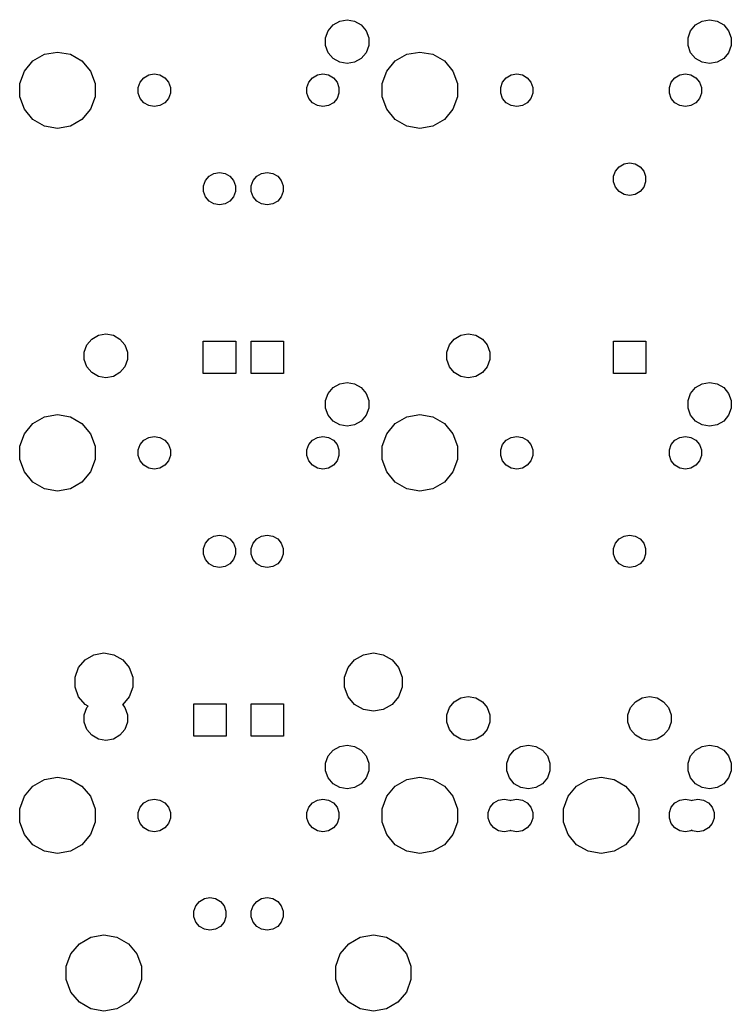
# Model space of a CAD drawing. Extents: x 16 to 275, y -108 to -10.
# Drawn here: x 134 to 171.3, y -108.3 to -56.3 of the extents above; entities that cross this region are included whole.
import ezdxf

# ---------------------------------------------------------------- set-up
doc = ezdxf.new("R2010")
doc.units = 0
doc.header["$MEASUREMENT"] = 0
doc.layers.add('BLACK', color=7, linetype='CONTINUOUS')

msp = doc.modelspace()

# ---------------------------------------------------------------- linework, layer by layer
at = {"layer": 'Black'}
for p, q in [((150.196, -56.8863), (150.452, -56.5811)), ((150.452, -56.5811), (150.798, -56.3818)), ((150.798, -56.3818), (151.19, -56.3126)), ((151.19, -56.3126), (151.582, -56.3818)), ((151.582, -56.3818), (151.928, -56.5811)), ((151.928, -56.5811), (152.184, -56.8863)), ((169.196, -56.8863), (169.452, -56.5811)), ((169.452, -56.5811), (169.798, -56.3818)), ((169.798, -56.3818), (170.19, -56.3126)), ((170.19, -56.3126), (170.582, -56.3818)), ((170.582, -56.3818), (170.928, -56.5811)), ((170.928, -56.5811), (171.184, -56.8863)), ((150.06, -57.2608), (150.196, -56.8863)), ((152.184, -56.8863), (152.32, -57.2608)), ((169.06, -57.2608), (169.196, -56.8863)), ((171.184, -56.8863), (171.32, -57.2608)), ((150.06, -57.6592), (150.06, -57.2608)), ((152.32, -57.2608), (152.32, -57.6592)), ((169.06, -57.6592), (169.06, -57.2608)), ((171.32, -57.2608), (171.32, -57.6592)), ((134.713, -58.4667), (135.315, -58.1192)), ((135.315, -58.1192), (136, -57.9985)), ((136, -57.9985), (136.685, -58.1192)), ((136.685, -58.1192), (137.287, -58.4667)), ((150.196, -58.0337), (150.06, -57.6592)), ((150.452, -58.3389), (150.196, -58.0337)), ((152.184, -58.0337), (151.928, -58.3389)), ((152.32, -57.6592), (152.184, -58.0337)), ((153.713, -58.4667), (154.315, -58.1192)), ((154.315, -58.1192), (155, -57.9985)), ((155, -57.9985), (155.685, -58.1192)), ((155.685, -58.1192), (156.287, -58.4667)), ((169.196, -58.0337), (169.06, -57.6592)), ((169.452, -58.3389), (169.196, -58.0337)), ((171.184, -58.0337), (170.928, -58.3389)), ((171.32, -57.6592), (171.184, -58.0337)), ((134.267, -58.9992), (134.713, -58.4667)), ((137.287, -58.4667), (137.733, -58.9992)), ((150.798, -58.5382), (150.452, -58.3389)), ((151.19, -58.6074), (150.798, -58.5382)), ((151.582, -58.5382), (151.19, -58.6074)), ((151.928, -58.3389), (151.582, -58.5382)), ((153.267, -58.9992), (153.713, -58.4667)), ((156.287, -58.4667), (156.733, -58.9992)), ((169.798, -58.5382), (169.452, -58.3389)), ((170.19, -58.6074), (169.798, -58.5382)), ((170.582, -58.5382), (170.19, -58.6074)), ((170.928, -58.3389), (170.582, -58.5382)), ((134.029, -59.6524), (134.267, -58.9992)), ((137.733, -58.9992), (137.971, -59.6524)), ((140.531, -59.3457), (140.788, -59.1974)), ((140.788, -59.1974), (141.08, -59.1458)), ((141.08, -59.1458), (141.372, -59.1974)), ((141.372, -59.1974), (141.629, -59.3457)), ((149.371, -59.3457), (149.628, -59.1974)), ((149.628, -59.1974), (149.92, -59.1458)), ((149.92, -59.1458), (150.212, -59.1974)), ((150.212, -59.1974), (150.469, -59.3457)), ((153.029, -59.6524), (153.267, -58.9992)), ((156.733, -58.9992), (156.971, -59.6524)), ((159.531, -59.3457), (159.788, -59.1974)), ((159.788, -59.1974), (160.08, -59.1458)), ((160.08, -59.1458), (160.372, -59.1974)), ((160.372, -59.1974), (160.629, -59.3457)), ((168.371, -59.3457), (168.628, -59.1974)), ((168.628, -59.1974), (168.92, -59.1458)), ((168.92, -59.1458), (169.212, -59.1974)), ((169.212, -59.1974), (169.469, -59.3457)), ((134.029, -60.3476), (134.029, -59.6524)), ((137.971, -59.6524), (137.971, -60.3476)), ((140.239, -59.8517), (140.34, -59.5729)), ((140.34, -59.5729), (140.531, -59.3457)), ((141.629, -59.3457), (141.82, -59.5729)), ((141.82, -59.5729), (141.921, -59.8517)), ((149.079, -59.8517), (149.18, -59.5729)), ((149.18, -59.5729), (149.371, -59.3457)), ((150.469, -59.3457), (150.66, -59.5729)), ((150.66, -59.5729), (150.761, -59.8517)), ((153.029, -60.3476), (153.029, -59.6524)), ((156.971, -59.6524), (156.971, -60.3476)), ((159.239, -59.8517), (159.34, -59.5729)), ((159.34, -59.5729), (159.531, -59.3457)), ((160.629, -59.3457), (160.82, -59.5729)), ((160.82, -59.5729), (160.921, -59.8517)), ((168.079, -59.8517), (168.18, -59.5729)), ((168.18, -59.5729), (168.371, -59.3457)), ((169.469, -59.3457), (169.66, -59.5729)), ((169.66, -59.5729), (169.761, -59.8517)), ((140.239, -60.1483), (140.239, -59.8517)), ((140.34, -60.4271), (140.239, -60.1483)), ((141.921, -60.1483), (141.82, -60.4271)), ((141.921, -59.8517), (141.921, -60.1483)), ((149.079, -60.1483), (149.079, -59.8517)), ((149.18, -60.4271), (149.079, -60.1483)), ((150.761, -60.1483), (150.66, -60.4271)), ((150.761, -59.8517), (150.761, -60.1483)), ((159.239, -60.1483), (159.239, -59.8517)), ((159.34, -60.4271), (159.239, -60.1483)), ((160.921, -60.1483), (160.82, -60.4271)), ((160.921, -59.8517), (160.921, -60.1483)), ((168.079, -60.1483), (168.079, -59.8517)), ((168.18, -60.4271), (168.079, -60.1483)), ((169.761, -60.1483), (169.66, -60.4271)), ((169.761, -59.8517), (169.761, -60.1483)), ((134.267, -61.0008), (134.029, -60.3476)), ((137.971, -60.3476), (137.733, -61.0008)), ((140.531, -60.6543), (140.34, -60.4271)), ((140.788, -60.8026), (140.531, -60.6543)), ((141.629, -60.6543), (141.372, -60.8026)), ((141.82, -60.4271), (141.629, -60.6543)), ((149.371, -60.6543), (149.18, -60.4271)), ((149.628, -60.8026), (149.371, -60.6543)), ((150.469, -60.6543), (150.212, -60.8026)), ((150.66, -60.4271), (150.469, -60.6543)), ((153.267, -61.0008), (153.029, -60.3476)), ((156.971, -60.3476), (156.733, -61.0008)), ((159.531, -60.6543), (159.34, -60.4271)), ((159.788, -60.8026), (159.531, -60.6543)), ((160.629, -60.6543), (160.372, -60.8026)), ((160.82, -60.4271), (160.629, -60.6543)), ((168.371, -60.6543), (168.18, -60.4271)), ((168.628, -60.8026), (168.371, -60.6543)), ((169.469, -60.6543), (169.212, -60.8026)), ((169.66, -60.4271), (169.469, -60.6543)), ((134.713, -61.5332), (134.267, -61.0008)), ((137.733, -61.0008), (137.287, -61.5332)), ((141.08, -60.8541), (140.788, -60.8026)), ((141.372, -60.8026), (141.08, -60.8541)), ((149.92, -60.8541), (149.628, -60.8026)), ((150.212, -60.8026), (149.92, -60.8541)), ((153.713, -61.5332), (153.267, -61.0008)), ((156.733, -61.0008), (156.287, -61.5332)), ((160.08, -60.8541), (159.788, -60.8026)), ((160.372, -60.8026), (160.08, -60.8541)), ((168.92, -60.8541), (168.628, -60.8026)), ((169.212, -60.8026), (168.92, -60.8541)), ((135.315, -61.8808), (134.713, -61.5332)), ((137.287, -61.5332), (136.685, -61.8808)), ((154.315, -61.8808), (153.713, -61.5332)), ((156.287, -61.5332), (155.685, -61.8808)), ((136, -62.0015), (135.315, -61.8808)), ((136.685, -61.8808), (136, -62.0015)), ((155, -62.0015), (154.315, -61.8808)), ((155.685, -61.8808), (155, -62.0015)), ((165.449, -64.0072), (165.706, -63.8591)), ((165.706, -63.8591), (165.997, -63.8076)), ((165.997, -63.8076), (166.289, -63.8591)), ((166.289, -63.8591), (166.546, -64.0072)), ((143.949, -64.5072), (144.206, -64.3591)), ((144.206, -64.3591), (144.497, -64.3076)), ((144.497, -64.3076), (144.789, -64.3591)), ((144.789, -64.3591), (145.046, -64.5072)), ((146.449, -64.5072), (146.706, -64.3591)), ((146.706, -64.3591), (146.997, -64.3076)), ((146.997, -64.3076), (147.289, -64.3591)), ((147.289, -64.3591), (147.546, -64.5072)), ((165.158, -64.5124), (165.259, -64.2341)), ((165.259, -64.2341), (165.449, -64.0072)), ((166.546, -64.0072), (166.736, -64.2341)), ((166.736, -64.2341), (166.837, -64.5124)), ((143.658, -65.0124), (143.759, -64.7341)), ((143.759, -64.7341), (143.949, -64.5072)), ((145.046, -64.5072), (145.236, -64.7341)), ((145.236, -64.7341), (145.337, -65.0124)), ((146.158, -65.0124), (146.259, -64.7341)), ((146.259, -64.7341), (146.449, -64.5072)), ((147.546, -64.5072), (147.736, -64.7341)), ((147.736, -64.7341), (147.837, -65.0124)), ((165.158, -64.8086), (165.158, -64.5124)), ((165.259, -65.087), (165.158, -64.8086)), ((166.837, -64.8086), (166.736, -65.087)), ((166.837, -64.5124), (166.837, -64.8086)), ((143.658, -65.3086), (143.658, -65.0124)), ((143.759, -65.587), (143.658, -65.3086)), ((145.337, -65.3086), (145.236, -65.587)), ((145.337, -65.0124), (145.337, -65.3086)), ((146.158, -65.3086), (146.158, -65.0124)), ((146.259, -65.587), (146.158, -65.3086)), ((147.837, -65.3086), (147.736, -65.587)), ((147.837, -65.0124), (147.837, -65.3086)), ((165.449, -65.3139), (165.259, -65.087)), ((165.706, -65.462), (165.449, -65.3139)), ((166.546, -65.3139), (166.289, -65.462)), ((166.736, -65.087), (166.546, -65.3139)), ((143.949, -65.8139), (143.759, -65.587)), ((144.206, -65.962), (143.949, -65.8139)), ((144.497, -66.0134), (144.206, -65.962)), ((144.789, -65.962), (144.497, -66.0134)), ((145.046, -65.8139), (144.789, -65.962)), ((145.236, -65.587), (145.046, -65.8139)), ((146.449, -65.8139), (146.259, -65.587)), ((146.706, -65.962), (146.449, -65.8139)), ((146.997, -66.0134), (146.706, -65.962)), ((147.289, -65.962), (146.997, -66.0134)), ((147.546, -65.8139), (147.289, -65.962)), ((147.736, -65.587), (147.546, -65.8139)), ((165.997, -65.5134), (165.706, -65.462)), ((166.289, -65.462), (165.997, -65.5134)), ((137.546, -73.3463), (137.802, -73.0411)), ((137.802, -73.0411), (138.148, -72.8418)), ((138.148, -72.8418), (138.54, -72.7726)), ((138.54, -72.7726), (138.932, -72.8418)), ((138.932, -72.8418), (139.278, -73.0411)), ((139.278, -73.0411), (139.534, -73.3463)), ((143.648, -74.8501), (143.648, -73.1509)), ((143.648, -73.1509), (145.347, -73.1509)), ((145.347, -73.1509), (145.347, -74.8501)), ((146.148, -74.8501), (146.148, -73.1509)), ((146.148, -73.1509), (147.847, -73.1509)), ((147.847, -73.1509), (147.847, -74.8501)), ((156.546, -73.3463), (156.802, -73.0411)), ((156.802, -73.0411), (157.148, -72.8418)), ((157.148, -72.8418), (157.54, -72.7726)), ((157.54, -72.7726), (157.932, -72.8418)), ((157.932, -72.8418), (158.278, -73.0411)), ((158.278, -73.0411), (158.534, -73.3463)), ((165.148, -74.8501), (165.148, -73.1509)), ((165.148, -73.1509), (166.847, -73.1509)), ((166.847, -73.1509), (166.847, -74.8501)), ((137.41, -73.7208), (137.546, -73.3463)), ((137.41, -74.1192), (137.41, -73.7208)), ((139.534, -73.3463), (139.67, -73.7208)), ((139.67, -73.7208), (139.67, -74.1192)), ((156.41, -73.7208), (156.546, -73.3463)), ((156.41, -74.1192), (156.41, -73.7208)), ((158.534, -73.3463), (158.67, -73.7208)), ((158.67, -73.7208), (158.67, -74.1192)), ((137.546, -74.4937), (137.41, -74.1192)), ((139.67, -74.1192), (139.534, -74.4937)), ((156.546, -74.4937), (156.41, -74.1192)), ((158.67, -74.1192), (158.534, -74.4937)), ((137.802, -74.7989), (137.546, -74.4937)), ((138.148, -74.9982), (137.802, -74.7989)), ((139.278, -74.7989), (138.932, -74.9982)), ((139.534, -74.4937), (139.278, -74.7989)), ((156.802, -74.7989), (156.546, -74.4937)), ((157.148, -74.9982), (156.802, -74.7989)), ((158.278, -74.7989), (157.932, -74.9982)), ((158.534, -74.4937), (158.278, -74.7989)), ((138.54, -75.0674), (138.148, -74.9982)), ((138.932, -74.9982), (138.54, -75.0674)), ((145.347, -74.8501), (143.648, -74.8501)), ((147.847, -74.8501), (146.148, -74.8501)), ((150.798, -75.3818), (151.19, -75.3126)), ((151.19, -75.3126), (151.582, -75.3818)), ((157.54, -75.0674), (157.148, -74.9982)), ((157.932, -74.9982), (157.54, -75.0674)), ((166.847, -74.8501), (165.148, -74.8501)), ((169.798, -75.3818), (170.19, -75.3126)), ((170.19, -75.3126), (170.582, -75.3818)), ((150.196, -75.8863), (150.452, -75.5811)), ((150.452, -75.5811), (150.798, -75.3818)), ((151.582, -75.3818), (151.928, -75.5811)), ((151.928, -75.5811), (152.184, -75.8863)), ((169.196, -75.8863), (169.452, -75.5811)), ((169.452, -75.5811), (169.798, -75.3818)), ((170.582, -75.3818), (170.928, -75.5811)), ((170.928, -75.5811), (171.184, -75.8863)), ((150.06, -76.2608), (150.196, -75.8863)), ((150.06, -76.6592), (150.06, -76.2608)), ((152.184, -75.8863), (152.32, -76.2608)), ((152.32, -76.2608), (152.32, -76.6592)), ((169.06, -76.2608), (169.196, -75.8863)), ((169.06, -76.6592), (169.06, -76.2608)), ((171.184, -75.8863), (171.32, -76.2608)), ((171.32, -76.2608), (171.32, -76.6592)), ((150.196, -77.0337), (150.06, -76.6592)), ((152.32, -76.6592), (152.184, -77.0337)), ((169.196, -77.0337), (169.06, -76.6592)), ((171.32, -76.6592), (171.184, -77.0337)), ((134.713, -77.4667), (135.315, -77.1192)), ((135.315, -77.1192), (136, -76.9985)), ((136, -76.9985), (136.685, -77.1192)), ((136.685, -77.1192), (137.287, -77.4667)), ((150.452, -77.3389), (150.196, -77.0337)), ((150.798, -77.5382), (150.452, -77.3389)), ((151.928, -77.3389), (151.582, -77.5382)), ((152.184, -77.0337), (151.928, -77.3389)), ((153.713, -77.4667), (154.315, -77.1192)), ((154.315, -77.1192), (155, -76.9985)), ((155, -76.9985), (155.685, -77.1192)), ((155.685, -77.1192), (156.287, -77.4667)), ((169.452, -77.3389), (169.196, -77.0337)), ((169.798, -77.5382), (169.452, -77.3389)), ((170.928, -77.3389), (170.582, -77.5382)), ((171.184, -77.0337), (170.928, -77.3389)), ((134.267, -77.9992), (134.713, -77.4667)), ((137.287, -77.4667), (137.733, -77.9992)), ((151.19, -77.6074), (150.798, -77.5382)), ((151.582, -77.5382), (151.19, -77.6074)), ((153.267, -77.9992), (153.713, -77.4667)), ((156.287, -77.4667), (156.733, -77.9992)), ((170.19, -77.6074), (169.798, -77.5382)), ((170.582, -77.5382), (170.19, -77.6074)), ((134.029, -78.6524), (134.267, -77.9992)), ((137.733, -77.9992), (137.971, -78.6524)), ((140.34, -78.5729), (140.531, -78.3457)), ((140.531, -78.3457), (140.788, -78.1974)), ((140.788, -78.1974), (141.08, -78.1458)), ((141.08, -78.1458), (141.372, -78.1974)), ((141.372, -78.1974), (141.629, -78.3457)), ((141.629, -78.3457), (141.82, -78.5729)), ((149.18, -78.5729), (149.371, -78.3457)), ((149.371, -78.3457), (149.628, -78.1974)), ((149.628, -78.1974), (149.92, -78.1458)), ((149.92, -78.1458), (150.212, -78.1974)), ((150.212, -78.1974), (150.469, -78.3457)), ((150.469, -78.3457), (150.66, -78.5729)), ((153.029, -78.6524), (153.267, -77.9992)), ((156.733, -77.9992), (156.971, -78.6524)), ((159.34, -78.5729), (159.531, -78.3457)), ((159.531, -78.3457), (159.788, -78.1974)), ((159.788, -78.1974), (160.08, -78.1458)), ((160.08, -78.1458), (160.372, -78.1974)), ((160.372, -78.1974), (160.629, -78.3457)), ((160.629, -78.3457), (160.82, -78.5729)), ((168.18, -78.5729), (168.371, -78.3457)), ((168.371, -78.3457), (168.628, -78.1974)), ((168.628, -78.1974), (168.92, -78.1458)), ((168.92, -78.1458), (169.212, -78.1974)), ((169.212, -78.1974), (169.469, -78.3457)), ((169.469, -78.3457), (169.66, -78.5729)), ((134.029, -79.3476), (134.029, -78.6524)), ((137.971, -78.6524), (137.971, -79.3476)), ((140.239, -78.8517), (140.34, -78.5729)), ((140.239, -79.1483), (140.239, -78.8517)), ((141.82, -78.5729), (141.921, -78.8517)), ((141.921, -78.8517), (141.921, -79.1483)), ((149.079, -78.8517), (149.18, -78.5729)), ((149.079, -79.1483), (149.079, -78.8517)), ((150.66, -78.5729), (150.761, -78.8517)), ((150.761, -78.8517), (150.761, -79.1483)), ((153.029, -79.3476), (153.029, -78.6524)), ((156.971, -78.6524), (156.971, -79.3476)), ((159.239, -78.8517), (159.34, -78.5729)), ((159.239, -79.1483), (159.239, -78.8517)), ((160.82, -78.5729), (160.921, -78.8517)), ((160.921, -78.8517), (160.921, -79.1483)), ((168.079, -78.8517), (168.18, -78.5729)), ((168.079, -79.1483), (168.079, -78.8517)), ((169.66, -78.5729), (169.761, -78.8517)), ((169.761, -78.8517), (169.761, -79.1483)), ((134.267, -80.0008), (134.029, -79.3476)), ((137.971, -79.3476), (137.733, -80.0008)), ((140.34, -79.4271), (140.239, -79.1483)), ((140.531, -79.6543), (140.34, -79.4271)), ((141.82, -79.4271), (141.629, -79.6543)), ((141.921, -79.1483), (141.82, -79.4271)), ((149.18, -79.4271), (149.079, -79.1483)), ((149.371, -79.6543), (149.18, -79.4271)), ((150.66, -79.4271), (150.469, -79.6543)), ((150.761, -79.1483), (150.66, -79.4271)), ((153.267, -80.0008), (153.029, -79.3476)), ((156.971, -79.3476), (156.733, -80.0008)), ((159.34, -79.4271), (159.239, -79.1483)), ((159.531, -79.6543), (159.34, -79.4271)), ((160.82, -79.4271), (160.629, -79.6543)), ((160.921, -79.1483), (160.82, -79.4271)), ((168.18, -79.4271), (168.079, -79.1483)), ((168.371, -79.6543), (168.18, -79.4271)), ((169.66, -79.4271), (169.469, -79.6543)), ((169.761, -79.1483), (169.66, -79.4271)), ((140.788, -79.8026), (140.531, -79.6543)), ((141.08, -79.8541), (140.788, -79.8026)), ((141.372, -79.8026), (141.08, -79.8541)), ((141.629, -79.6543), (141.372, -79.8026)), ((149.628, -79.8026), (149.371, -79.6543)), ((149.92, -79.8541), (149.628, -79.8026)), ((150.212, -79.8026), (149.92, -79.8541)), ((150.469, -79.6543), (150.212, -79.8026)), ((159.788, -79.8026), (159.531, -79.6543)), ((160.08, -79.8541), (159.788, -79.8026)), ((160.372, -79.8026), (160.08, -79.8541)), ((160.629, -79.6543), (160.372, -79.8026)), ((168.628, -79.8026), (168.371, -79.6543)), ((168.92, -79.8541), (168.628, -79.8026)), ((169.212, -79.8026), (168.92, -79.8541)), ((169.469, -79.6543), (169.212, -79.8026)), ((134.713, -80.5332), (134.267, -80.0008)), ((137.733, -80.0008), (137.287, -80.5332)), ((153.713, -80.5332), (153.267, -80.0008)), ((156.733, -80.0008), (156.287, -80.5332)), ((135.315, -80.8808), (134.713, -80.5332)), ((136, -81.0015), (135.315, -80.8808)), ((136.685, -80.8808), (136, -81.0015)), ((137.287, -80.5332), (136.685, -80.8808)), ((154.315, -80.8808), (153.713, -80.5332)), ((155, -81.0015), (154.315, -80.8808)), ((155.685, -80.8808), (155, -81.0015)), ((156.287, -80.5332), (155.685, -80.8808)), ((143.759, -83.7341), (143.949, -83.5072)), ((143.949, -83.5072), (144.206, -83.3591)), ((144.206, -83.3591), (144.497, -83.3076)), ((144.497, -83.3076), (144.789, -83.3591)), ((144.789, -83.3591), (145.046, -83.5072)), ((145.046, -83.5072), (145.236, -83.7341)), ((146.259, -83.7341), (146.449, -83.5072)), ((146.449, -83.5072), (146.706, -83.3591)), ((146.706, -83.3591), (146.997, -83.3076)), ((146.997, -83.3076), (147.289, -83.3591)), ((147.289, -83.3591), (147.546, -83.5072)), ((147.546, -83.5072), (147.736, -83.7341)), ((165.259, -83.7341), (165.449, -83.5072)), ((165.449, -83.5072), (165.706, -83.3591)), ((165.706, -83.3591), (165.997, -83.3076)), ((165.997, -83.3076), (166.289, -83.3591)), ((166.289, -83.3591), (166.546, -83.5072)), ((166.546, -83.5072), (166.736, -83.7341)), ((143.658, -84.0124), (143.759, -83.7341)), ((143.658, -84.3086), (143.658, -84.0124)), ((145.236, -83.7341), (145.337, -84.0124)), ((145.337, -84.0124), (145.337, -84.3086)), ((146.158, -84.0124), (146.259, -83.7341)), ((146.158, -84.3086), (146.158, -84.0124)), ((147.736, -83.7341), (147.837, -84.0124)), ((147.837, -84.0124), (147.837, -84.3086)), ((165.158, -84.0124), (165.259, -83.7341)), ((165.158, -84.3086), (165.158, -84.0124)), ((166.736, -83.7341), (166.837, -84.0124)), ((166.837, -84.0124), (166.837, -84.3086)), ((143.759, -84.587), (143.658, -84.3086)), ((143.949, -84.8139), (143.759, -84.587)), ((145.236, -84.587), (145.046, -84.8139)), ((145.337, -84.3086), (145.236, -84.587)), ((146.259, -84.587), (146.158, -84.3086)), ((146.449, -84.8139), (146.259, -84.587)), ((147.736, -84.587), (147.546, -84.8139)), ((147.837, -84.3086), (147.736, -84.587)), ((165.259, -84.587), (165.158, -84.3086)), ((165.449, -84.8139), (165.259, -84.587)), ((166.736, -84.587), (166.546, -84.8139)), ((166.837, -84.3086), (166.736, -84.587)), ((144.206, -84.962), (143.949, -84.8139)), ((144.497, -85.0134), (144.206, -84.962)), ((144.789, -84.962), (144.497, -85.0134)), ((145.046, -84.8139), (144.789, -84.962)), ((146.706, -84.962), (146.449, -84.8139)), ((146.997, -85.0134), (146.706, -84.962)), ((147.289, -84.962), (146.997, -85.0134)), ((147.546, -84.8139), (147.289, -84.962)), ((165.706, -84.962), (165.449, -84.8139)), ((165.997, -85.0134), (165.706, -84.962)), ((166.289, -84.962), (165.997, -85.0134)), ((166.546, -84.8139), (166.289, -84.962)), ((137.113, -90.2501), (137.455, -89.8431)), ((137.455, -89.8431), (137.915, -89.5774)), ((137.915, -89.5774), (138.438, -89.4852)), ((138.438, -89.4852), (138.961, -89.5774)), ((138.961, -89.5774), (139.421, -89.8431)), ((139.421, -89.8431), (139.763, -90.2501)), ((151.237, -90.2501), (151.579, -89.8431)), ((151.579, -89.8431), (152.039, -89.5774)), ((152.039, -89.5774), (152.562, -89.4852)), ((152.562, -89.4852), (153.085, -89.5774)), ((153.085, -89.5774), (153.545, -89.8431)), ((153.545, -89.8431), (153.887, -90.2501)), ((136.931, -90.7493), (137.113, -90.2501)), ((139.763, -90.2501), (139.945, -90.7493)), ((151.055, -90.7493), (151.237, -90.2501)), ((153.887, -90.2501), (154.069, -90.7493)), ((136.931, -91.2807), (136.931, -90.7493)), ((139.945, -90.7493), (139.945, -91.2807)), ((151.055, -91.2807), (151.055, -90.7493)), ((154.069, -90.7493), (154.069, -91.2807)), ((137.113, -91.7799), (136.931, -91.2807)), ((139.945, -91.2807), (139.763, -91.7799)), ((151.237, -91.7799), (151.055, -91.2807)), ((154.069, -91.2807), (153.887, -91.7799)), ((137.455, -92.1869), (137.113, -91.7799)), ((139.763, -91.7799), (139.421, -92.1869)), ((151.579, -92.1869), (151.237, -91.7799)), ((153.887, -91.7799), (153.545, -92.1869)), ((156.802, -92.0411), (157.148, -91.8418)), ((157.148, -91.8418), (157.54, -91.7726)), ((157.54, -91.7726), (157.932, -91.8418)), ((157.932, -91.8418), (158.278, -92.0411)), ((166.302, -92.0411), (166.648, -91.8418)), ((166.648, -91.8418), (167.04, -91.7726)), ((167.04, -91.7726), (167.432, -91.8418)), ((167.432, -91.8418), (167.778, -92.0411)), ((137.41, -92.7208), (137.546, -92.3463)), ((137.607, -92.2746), (137.455, -92.1869)), ((137.546, -92.3463), (137.607, -92.2746)), ((139.421, -92.1869), (139.407, -92.1953)), ((139.407, -92.1953), (139.534, -92.3463)), ((139.534, -92.3463), (139.67, -92.7208)), ((143.148, -93.8501), (143.148, -92.1509)), ((143.148, -92.1509), (144.847, -92.1509)), ((144.847, -92.1509), (144.847, -93.8501)), ((146.148, -93.8501), (146.148, -92.1509)), ((146.148, -92.1509), (147.847, -92.1509)), ((147.847, -92.1509), (147.847, -93.8501)), ((152.039, -92.4526), (151.579, -92.1869)), ((152.562, -92.5448), (152.039, -92.4526)), ((153.085, -92.4526), (152.562, -92.5448)), ((153.545, -92.1869), (153.085, -92.4526)), ((156.41, -92.7208), (156.546, -92.3463)), ((156.546, -92.3463), (156.802, -92.0411)), ((158.278, -92.0411), (158.534, -92.3463)), ((158.534, -92.3463), (158.67, -92.7208)), ((165.91, -92.7208), (166.046, -92.3463)), ((166.046, -92.3463), (166.302, -92.0411)), ((167.778, -92.0411), (168.034, -92.3463)), ((168.034, -92.3463), (168.17, -92.7208)), ((137.41, -93.1192), (137.41, -92.7208)), ((139.67, -92.7208), (139.67, -93.1192)), ((156.41, -93.1192), (156.41, -92.7208)), ((158.67, -92.7208), (158.67, -93.1192)), ((165.91, -93.1192), (165.91, -92.7208)), ((168.17, -92.7208), (168.17, -93.1192)), ((137.546, -93.4937), (137.41, -93.1192)), ((137.802, -93.7989), (137.546, -93.4937)), ((139.534, -93.4937), (139.278, -93.7989)), ((139.67, -93.1192), (139.534, -93.4937)), ((156.546, -93.4937), (156.41, -93.1192)), ((156.802, -93.7989), (156.546, -93.4937)), ((158.534, -93.4937), (158.278, -93.7989)), ((158.67, -93.1192), (158.534, -93.4937)), ((166.046, -93.4937), (165.91, -93.1192)), ((166.302, -93.7989), (166.046, -93.4937)), ((168.034, -93.4937), (167.778, -93.7989)), ((168.17, -93.1192), (168.034, -93.4937)), ((138.148, -93.9982), (137.802, -93.7989)), ((138.54, -94.0674), (138.148, -93.9982)), ((138.932, -93.9982), (138.54, -94.0674)), ((139.278, -93.7989), (138.932, -93.9982)), ((144.847, -93.8501), (143.148, -93.8501)), ((147.847, -93.8501), (146.148, -93.8501)), ((157.148, -93.9982), (156.802, -93.7989)), ((157.54, -94.0674), (157.148, -93.9982)), ((157.932, -93.9982), (157.54, -94.0674)), ((158.278, -93.7989), (157.932, -93.9982)), ((166.648, -93.9982), (166.302, -93.7989)), ((167.04, -94.0674), (166.648, -93.9982)), ((167.432, -93.9982), (167.04, -94.0674)), ((167.778, -93.7989), (167.432, -93.9982)), ((150.452, -94.5811), (150.798, -94.3818)), ((150.798, -94.3818), (151.19, -94.3126)), ((151.19, -94.3126), (151.582, -94.3818)), ((151.582, -94.3818), (151.928, -94.5811)), ((159.952, -94.5811), (160.298, -94.3818)), ((160.298, -94.3818), (160.69, -94.3126)), ((160.69, -94.3126), (161.082, -94.3818)), ((161.082, -94.3818), (161.428, -94.5811)), ((169.452, -94.5811), (169.798, -94.3818)), ((169.798, -94.3818), (170.19, -94.3126)), ((170.19, -94.3126), (170.582, -94.3818)), ((170.582, -94.3818), (170.928, -94.5811)), ((150.06, -95.2608), (150.196, -94.8863)), ((150.196, -94.8863), (150.452, -94.5811)), ((151.928, -94.5811), (152.184, -94.8863)), ((152.184, -94.8863), (152.32, -95.2608)), ((159.56, -95.2608), (159.696, -94.8863)), ((159.696, -94.8863), (159.952, -94.5811)), ((161.428, -94.5811), (161.684, -94.8863)), ((161.684, -94.8863), (161.82, -95.2608)), ((169.06, -95.2608), (169.196, -94.8863)), ((169.196, -94.8863), (169.452, -94.5811)), ((170.928, -94.5811), (171.184, -94.8863)), ((171.184, -94.8863), (171.32, -95.2608)), ((150.06, -95.6592), (150.06, -95.2608)), ((152.32, -95.2608), (152.32, -95.6592)), ((159.56, -95.6592), (159.56, -95.2608)), ((161.82, -95.2608), (161.82, -95.6592)), ((169.06, -95.6592), (169.06, -95.2608)), ((171.32, -95.2608), (171.32, -95.6592)), ((135.315, -96.1192), (136, -95.9985)), ((136, -95.9985), (136.685, -96.1192)), ((150.196, -96.0337), (150.06, -95.6592)), ((150.452, -96.3389), (150.196, -96.0337)), ((152.184, -96.0337), (151.928, -96.3389)), ((152.32, -95.6592), (152.184, -96.0337)), ((154.315, -96.1192), (155, -95.9985)), ((155, -95.9985), (155.685, -96.1192)), ((159.696, -96.0337), (159.56, -95.6592)), ((159.952, -96.3389), (159.696, -96.0337)), ((161.684, -96.0337), (161.428, -96.3389)), ((161.82, -95.6592), (161.684, -96.0337)), ((163.815, -96.1192), (164.5, -95.9985)), ((164.5, -95.9985), (165.185, -96.1192)), ((169.196, -96.0337), (169.06, -95.6592)), ((169.452, -96.3389), (169.196, -96.0337)), ((171.184, -96.0337), (170.928, -96.3389)), ((171.32, -95.6592), (171.184, -96.0337)), ((134.267, -96.9992), (134.713, -96.4667)), ((134.713, -96.4667), (135.315, -96.1192)), ((136.685, -96.1192), (137.287, -96.4667)), ((137.287, -96.4667), (137.733, -96.9992)), ((150.798, -96.5382), (150.452, -96.3389)), ((151.19, -96.6074), (150.798, -96.5382)), ((151.582, -96.5382), (151.19, -96.6074)), ((151.928, -96.3389), (151.582, -96.5382)), ((153.267, -96.9992), (153.713, -96.4667)), ((153.713, -96.4667), (154.315, -96.1192)), ((155.685, -96.1192), (156.287, -96.4667)), ((156.287, -96.4667), (156.733, -96.9992)), ((160.298, -96.5382), (159.952, -96.3389)), ((160.69, -96.6074), (160.298, -96.5382)), ((161.082, -96.5382), (160.69, -96.6074)), ((161.428, -96.3389), (161.082, -96.5382)), ((162.767, -96.9992), (163.213, -96.4667)), ((163.213, -96.4667), (163.815, -96.1192)), ((165.185, -96.1192), (165.787, -96.4667)), ((165.787, -96.4667), (166.233, -96.9992)), ((169.798, -96.5382), (169.452, -96.3389)), ((170.19, -96.6074), (169.798, -96.5382)), ((170.582, -96.5382), (170.19, -96.6074)), ((170.928, -96.3389), (170.582, -96.5382)), ((134.029, -97.6524), (134.267, -96.9992)), ((137.733, -96.9992), (137.971, -97.6524)), ((153.029, -97.6524), (153.267, -96.9992)), ((156.733, -96.9992), (156.971, -97.6524)), ((162.529, -97.6524), (162.767, -96.9992)), ((166.233, -96.9992), (166.471, -97.6524)), ((134.029, -98.3476), (134.029, -97.6524)), ((137.971, -97.6524), (137.971, -98.3476)), ((140.239, -97.8517), (140.34, -97.5729)), ((140.34, -97.5729), (140.531, -97.3457)), ((140.531, -97.3457), (140.788, -97.1974)), ((140.788, -97.1974), (141.08, -97.1458)), ((141.08, -97.1458), (141.372, -97.1974)), ((141.372, -97.1974), (141.629, -97.3457)), ((141.629, -97.3457), (141.82, -97.5729)), ((141.82, -97.5729), (141.921, -97.8517)), ((149.079, -97.8517), (149.18, -97.5729)), ((149.18, -97.5729), (149.371, -97.3457)), ((149.371, -97.3457), (149.628, -97.1974)), ((149.628, -97.1974), (149.92, -97.1458)), ((149.92, -97.1458), (150.212, -97.1974)), ((150.212, -97.1974), (150.469, -97.3457)), ((150.469, -97.3457), (150.66, -97.5729)), ((150.66, -97.5729), (150.761, -97.8517)), ((153.029, -98.3476), (153.029, -97.6524)), ((156.971, -97.6524), (156.971, -98.3476)), ((158.579, -97.8517), (158.68, -97.5729)), ((158.68, -97.5729), (158.871, -97.3457)), ((158.871, -97.3457), (159.128, -97.1974)), ((159.128, -97.1974), (159.42, -97.1458)), ((159.42, -97.1458), (159.712, -97.1974)), ((159.712, -97.1974), (159.75, -97.2192)), ((159.75, -97.2192), (159.788, -97.1974)), ((159.788, -97.1974), (160.08, -97.1458)), ((160.08, -97.1458), (160.372, -97.1974)), ((160.372, -97.1974), (160.629, -97.3457)), ((160.629, -97.3457), (160.82, -97.5729)), ((160.82, -97.5729), (160.921, -97.8517)), ((162.529, -98.3476), (162.529, -97.6524)), ((166.471, -97.6524), (166.471, -98.3476)), ((168.079, -97.8517), (168.18, -97.5729)), ((168.18, -97.5729), (168.371, -97.3457)), ((168.371, -97.3457), (168.628, -97.1974)), ((168.628, -97.1974), (168.92, -97.1458)), ((168.92, -97.1458), (169.212, -97.1974)), ((169.212, -97.1974), (169.25, -97.2192)), ((169.25, -97.2192), (169.288, -97.1974)), ((169.288, -97.1974), (169.58, -97.1458)), ((169.58, -97.1458), (169.872, -97.1974)), ((169.872, -97.1974), (170.129, -97.3457)), ((170.129, -97.3457), (170.32, -97.5729)), ((170.32, -97.5729), (170.421, -97.8517)), ((140.239, -98.1483), (140.239, -97.8517)), ((140.34, -98.4271), (140.239, -98.1483)), ((141.921, -98.1483), (141.82, -98.4271)), ((141.921, -97.8517), (141.921, -98.1483)), ((149.079, -98.1483), (149.079, -97.8517)), ((149.18, -98.4271), (149.079, -98.1483)), ((150.761, -98.1483), (150.66, -98.4271)), ((150.761, -97.8517), (150.761, -98.1483)), ((158.579, -98.1483), (158.579, -97.8517)), ((158.68, -98.4271), (158.579, -98.1483)), ((160.921, -98.1483), (160.82, -98.4271)), ((160.921, -97.8517), (160.921, -98.1483)), ((168.079, -98.1483), (168.079, -97.8517)), ((168.18, -98.4271), (168.079, -98.1483)), ((170.421, -98.1483), (170.32, -98.4271)), ((170.421, -97.8517), (170.421, -98.1483)), ((134.267, -99.0008), (134.029, -98.3476)), ((137.971, -98.3476), (137.733, -99.0008)), ((140.531, -98.6543), (140.34, -98.4271)), ((140.788, -98.8026), (140.531, -98.6543)), ((141.629, -98.6543), (141.372, -98.8026)), ((141.82, -98.4271), (141.629, -98.6543)), ((149.371, -98.6543), (149.18, -98.4271)), ((149.628, -98.8026), (149.371, -98.6543)), ((150.469, -98.6543), (150.212, -98.8026)), ((150.66, -98.4271), (150.469, -98.6543)), ((153.267, -99.0008), (153.029, -98.3476)), ((156.971, -98.3476), (156.733, -99.0008)), ((158.871, -98.6543), (158.68, -98.4271)), ((159.128, -98.8026), (158.871, -98.6543)), ((160.629, -98.6543), (160.372, -98.8026)), ((160.82, -98.4271), (160.629, -98.6543)), ((162.767, -99.0008), (162.529, -98.3476)), ((166.471, -98.3476), (166.233, -99.0008)), ((168.371, -98.6543), (168.18, -98.4271)), ((168.628, -98.8026), (168.371, -98.6543)), ((170.129, -98.6543), (169.872, -98.8026)), ((170.32, -98.4271), (170.129, -98.6543)), ((134.713, -99.5332), (134.267, -99.0008)), ((137.733, -99.0008), (137.287, -99.5332)), ((141.08, -98.8541), (140.788, -98.8026)), ((141.372, -98.8026), (141.08, -98.8541)), ((149.92, -98.8541), (149.628, -98.8026)), ((150.212, -98.8026), (149.92, -98.8541)), ((153.713, -99.5332), (153.267, -99.0008)), ((156.733, -99.0008), (156.287, -99.5332)), ((159.42, -98.8541), (159.128, -98.8026)), ((159.712, -98.8026), (159.42, -98.8541)), ((159.75, -98.7808), (159.712, -98.8026)), ((159.788, -98.8026), (159.75, -98.7808)), ((160.08, -98.8541), (159.788, -98.8026)), ((160.372, -98.8026), (160.08, -98.8541)), ((163.213, -99.5332), (162.767, -99.0008)), ((166.233, -99.0008), (165.787, -99.5332)), ((168.92, -98.8541), (168.628, -98.8026)), ((169.212, -98.8026), (168.92, -98.8541)), ((169.25, -98.7808), (169.212, -98.8026)), ((169.288, -98.8026), (169.25, -98.7808)), ((169.58, -98.8541), (169.288, -98.8026)), ((169.872, -98.8026), (169.58, -98.8541)), ((135.315, -99.8808), (134.713, -99.5332)), ((137.287, -99.5332), (136.685, -99.8808)), ((154.315, -99.8808), (153.713, -99.5332)), ((156.287, -99.5332), (155.685, -99.8808)), ((163.815, -99.8808), (163.213, -99.5332)), ((165.787, -99.5332), (165.185, -99.8808)), ((136, -100.002), (135.315, -99.8808)), ((136.685, -99.8808), (136, -100.002)), ((155, -100.002), (154.315, -99.8808)), ((155.685, -99.8808), (155, -100.002)), ((164.5, -100.002), (163.815, -99.8808)), ((165.185, -99.8808), (164.5, -100.002)), ((143.706, -102.359), (143.997, -102.308)), ((143.997, -102.308), (144.289, -102.359)), ((146.706, -102.359), (146.997, -102.308)), ((146.997, -102.308), (147.289, -102.359)), ((143.158, -103.012), (143.259, -102.734)), ((143.259, -102.734), (143.449, -102.507)), ((143.449, -102.507), (143.706, -102.359)), ((144.289, -102.359), (144.546, -102.507)), ((144.546, -102.507), (144.736, -102.734)), ((144.736, -102.734), (144.837, -103.012)), ((146.158, -103.012), (146.259, -102.734)), ((146.259, -102.734), (146.449, -102.507)), ((146.449, -102.507), (146.706, -102.359)), ((147.289, -102.359), (147.546, -102.507)), ((147.546, -102.507), (147.736, -102.734)), ((147.736, -102.734), (147.837, -103.012)), ((143.158, -103.309), (143.158, -103.012)), ((143.259, -103.587), (143.158, -103.309)), ((144.837, -103.309), (144.736, -103.587)), ((144.837, -103.012), (144.837, -103.309)), ((146.158, -103.309), (146.158, -103.012)), ((146.259, -103.587), (146.158, -103.309)), ((147.837, -103.309), (147.736, -103.587)), ((147.837, -103.012), (147.837, -103.309)), ((143.449, -103.814), (143.259, -103.587)), ((143.706, -103.962), (143.449, -103.814)), ((144.546, -103.814), (144.289, -103.962)), ((144.736, -103.587), (144.546, -103.814)), ((146.449, -103.814), (146.259, -103.587)), ((146.706, -103.962), (146.449, -103.814)), ((147.546, -103.814), (147.289, -103.962)), ((147.736, -103.587), (147.546, -103.814)), ((137.151, -104.722), (137.753, -104.374)), ((137.753, -104.374), (138.438, -104.253)), ((138.438, -104.253), (139.123, -104.374)), ((139.123, -104.374), (139.725, -104.722)), ((143.997, -104.013), (143.706, -103.962)), ((144.289, -103.962), (143.997, -104.013)), ((146.997, -104.013), (146.706, -103.962)), ((147.289, -103.962), (146.997, -104.013)), ((151.275, -104.722), (151.877, -104.374)), ((151.877, -104.374), (152.562, -104.253)), ((152.562, -104.253), (153.247, -104.374)), ((153.247, -104.374), (153.849, -104.722)), ((136.705, -105.254), (137.151, -104.722)), ((139.725, -104.722), (140.171, -105.254)), ((150.829, -105.254), (151.275, -104.722)), ((153.849, -104.722), (154.295, -105.254)), ((136.467, -105.907), (136.705, -105.254)), ((140.171, -105.254), (140.409, -105.907)), ((150.591, -105.907), (150.829, -105.254)), ((154.295, -105.254), (154.533, -105.907)), ((136.467, -106.603), (136.467, -105.907)), ((140.409, -105.907), (140.409, -106.603)), ((150.591, -106.603), (150.591, -105.907)), ((154.533, -105.907), (154.533, -106.603)), ((136.705, -107.256), (136.467, -106.603)), ((140.409, -106.603), (140.171, -107.256)), ((150.829, -107.256), (150.591, -106.603)), ((154.533, -106.603), (154.295, -107.256)), ((137.151, -107.788), (136.705, -107.256)), ((140.171, -107.256), (139.725, -107.788)), ((151.275, -107.788), (150.829, -107.256)), ((154.295, -107.256), (153.849, -107.788)), ((137.753, -108.136), (137.151, -107.788)), ((139.725, -107.788), (139.123, -108.136)), ((151.877, -108.136), (151.275, -107.788)), ((153.849, -107.788), (153.247, -108.136)), ((138.438, -108.257), (137.753, -108.136)), ((139.123, -108.136), (138.438, -108.257)), ((152.562, -108.257), (151.877, -108.136)), ((153.247, -108.136), (152.562, -108.257))]:
    msp.add_line(p, q, dxfattribs=at)

doc.saveas('drawing.dxf')
